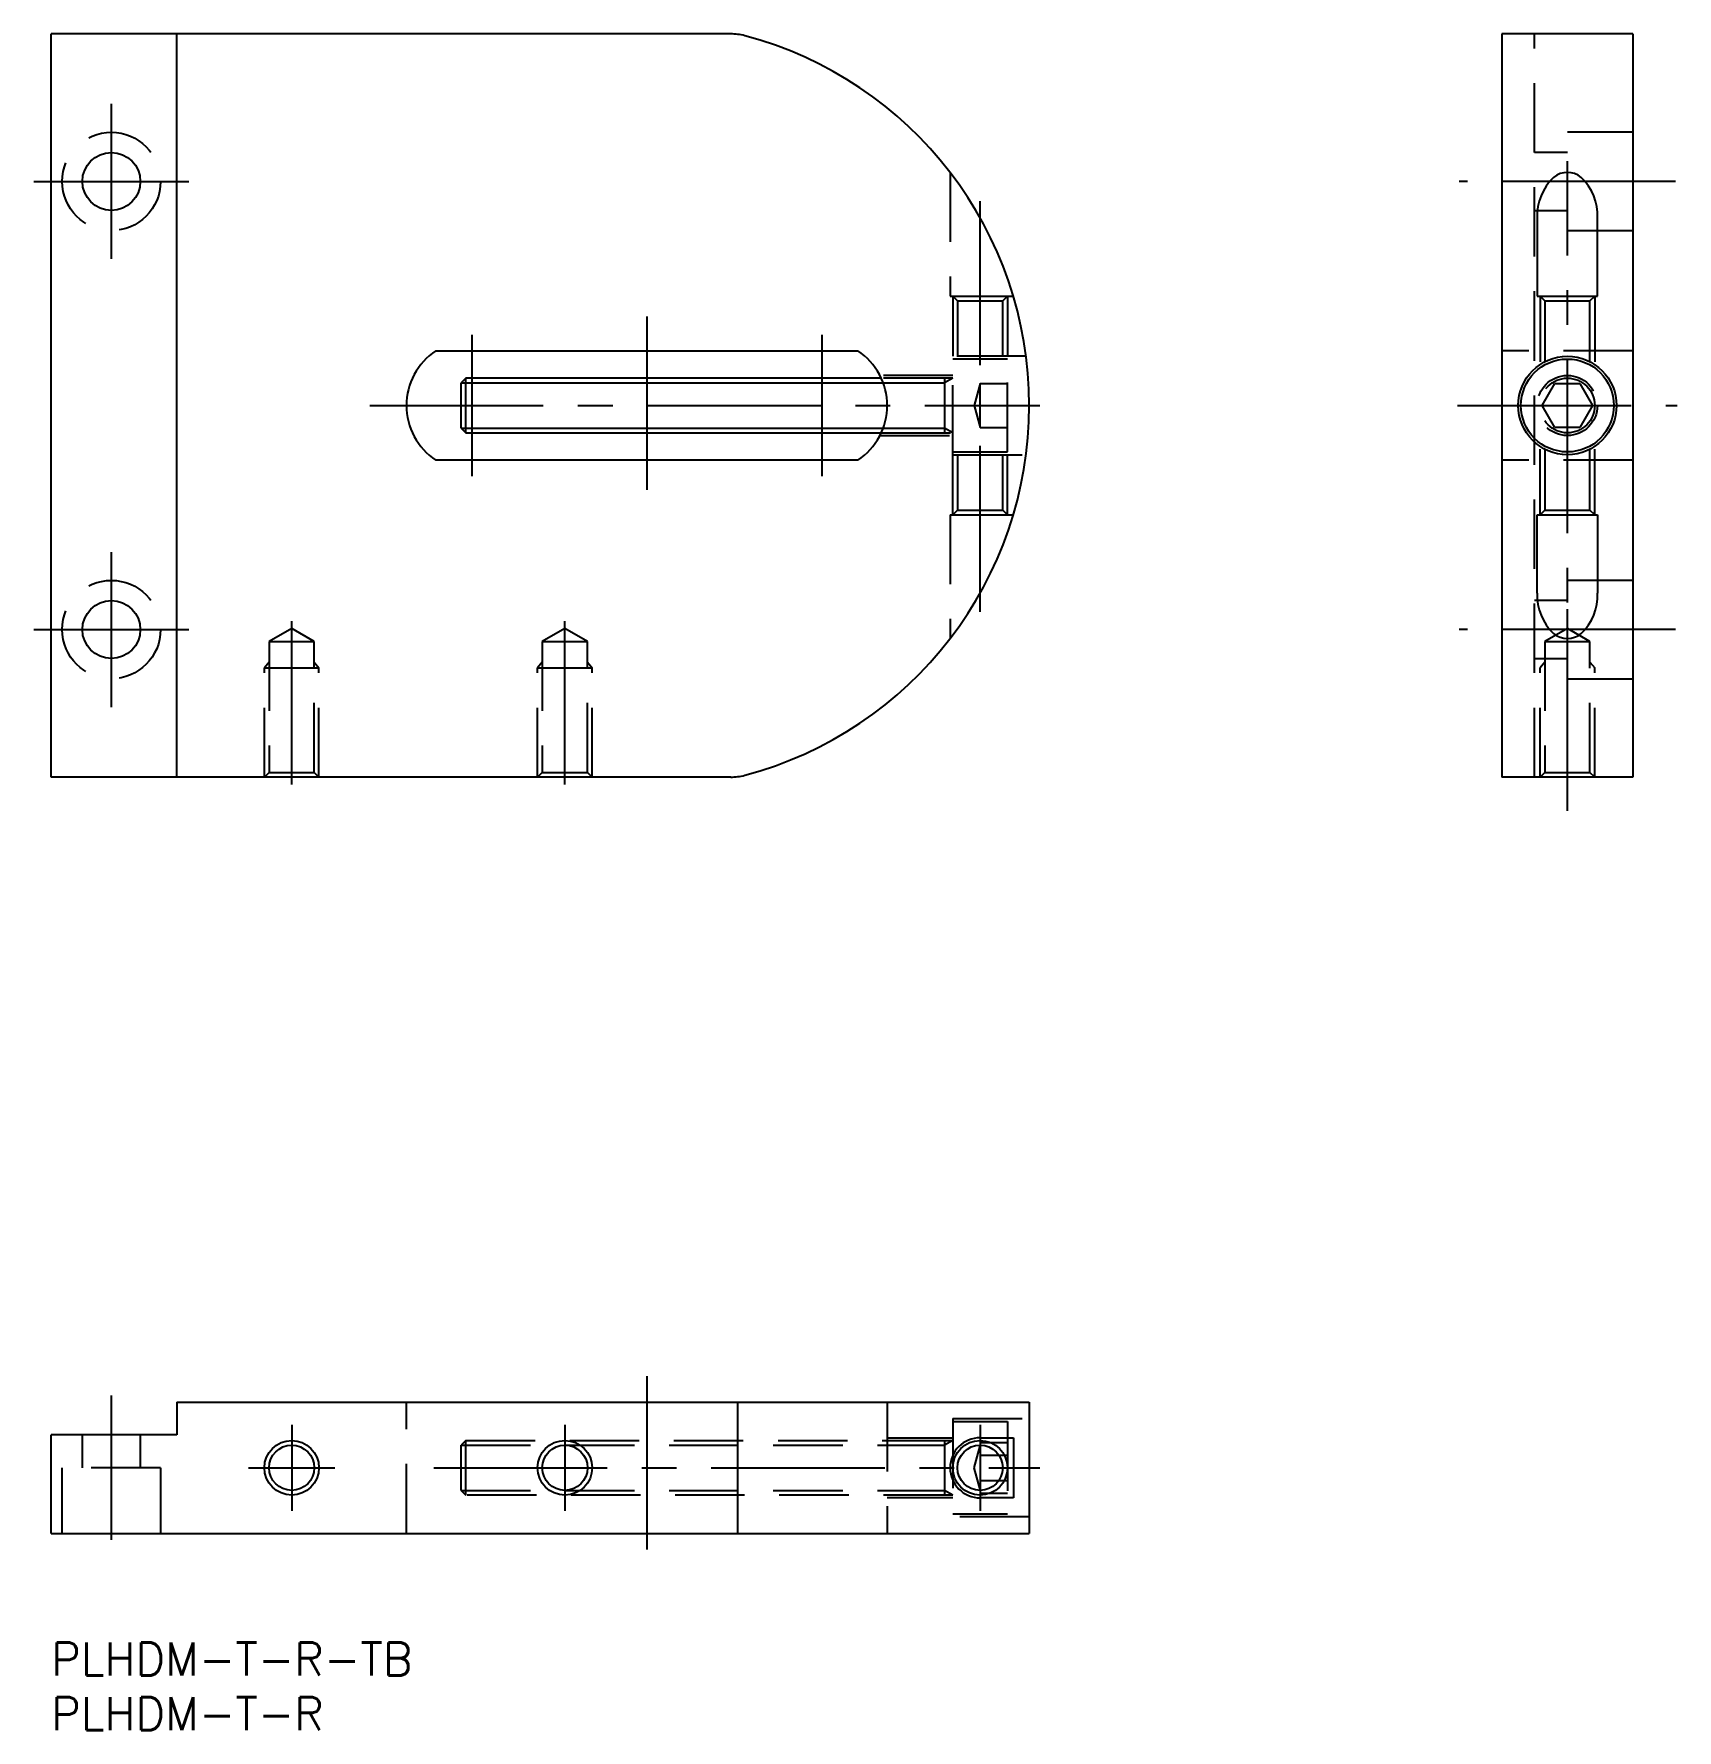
# Model space of a CAD drawing. Extents: x -2 to 149, y -8 to 147.
import ezdxf

# ---------------------------------------------------------------- set-up
doc = ezdxf.new("R2010")
doc.units = 0
doc.header["$LTSCALE"] = 0.5
doc.linetypes.add('CENTER', pattern=[50.8, 31.75, -6.35, 6.35, -6.35])
doc.linetypes.add('DASHED', pattern=[19.05, 12.7, -6.35])
for name, color, linetype in [('MSM_CENTER', 1, 'CENTER'), ('MSM_CONTINUOUS', 7, 'CONTINUOUS'), ('MSM_DASHED', 4, 'DASHED'), ('MSM_NARROW', 5, 'CONTINUOUS'), ('MSM_PART_NUMBER', 7, 'CONTINUOUS')]:
    doc.layers.add(name, color=color, linetype=linetype)
doc.styles.get("Standard").update_dxf_attribs({"font": 'txt.shx', "height": 3, "bigfont": 'bigfont.shx'})

msp = doc.modelspace()

# ---------------------------------------------------------------- linework, layer by layer
at = {"layer": 'MSM_CENTER'}
for p, q in [((5.5, 126.61), (5.5, 140.79)), ((138.74, 76.12), (138.74, 135.42)), ((-1.59, 133.7), (12.59, 133.7)), ((148.64, 133.7), (128.84, 133.7)), ((85, 116.9), (85, 131.9)), ((54.5, 121.35), (54.5, 105.05)), ((38.5, 119.67), (38.5, 106.73)), ((70.5, 119.67), (70.5, 106.73)), ((29.15, 113.2), (90.45, 113.2)), ((128.7, 113.2), (148.78, 113.2)), ((85, 94.32), (85, 109.5)), ((5.5, 85.61), (5.5, 99.79)), ((22, 78.52), (22, 93.47)), ((47, 78.52), (47, 93.47)), ((-1.59, 92.7), (12.59, 92.7)), ((148.64, 92.7), (128.84, 92.7)), ((54.5, 24.39), (54.5, 8.09)), ((5.5, 9.4), (5.5, 22.6)), ((22, 19.94), (22, 12.06)), ((47, 19.94), (47, 12.06)), ((85, 19.94), (85, 12.06)), ((18.06, 16), (25.94, 16)), ((35, 16), (90.45, 16))]:
    msp.add_line(p, q, dxfattribs=at)
at = {"layer": 'MSM_CONTINUOUS'}
for p, q in [((62.18, 147.2), (0, 147.2)), ((0, 79.2), (0, 147.2)), ((11.5, 79.2), (11.5, 147.2)), ((132.74, 147.2), (132.74, 79.2)), ((144.74, 147.2), (132.74, 147.2)), ((144.74, 147.2), (144.74, 79.2)), ((135.99, 130.37), (135.99, 123.2)), ((141.49, 123.2), (141.49, 130.37)), ((135.99, 123.2), (141.49, 123.2)), ((35.18, 118.2), (73.82, 118.2)), ((37.93, 115.7), (37.5, 115.27)), ((37.5, 111.13), (37.5, 115.27)), ((37.93, 110.7), (37.93, 115.7)), ((75.95, 115.7), (37.93, 115.7)), ((136.43, 113.2), (137.58, 115.2)), ((137.58, 115.2), (139.89, 115.2)), ((139.89, 115.2), (141.05, 113.2)), ((137.58, 111.2), (136.43, 113.2)), ((141.05, 113.2), (139.89, 111.2)), ((37.5, 111.13), (37.93, 110.7)), ((37.93, 110.7), (75.95, 110.7)), ((139.89, 111.2), (137.58, 111.2)), ((73.82, 108.2), (35.18, 108.2)), ((135.99, 103.2), (141.49, 103.2)), ((135.99, 96.03), (135.99, 103.2)), ((141.49, 103.2), (141.49, 96.03)), ((62.18, 79.2), (0, 79.2)), ((144.74, 79.2), (132.74, 79.2)), ((11.5, 22), (11.5, 19)), ((11.5, 22), (89.5, 22)), ((62.81, 22), (62.81, 10)), ((89.5, 22), (89.5, 10)), ((0, 10), (0, 19)), ((11.5, 19), (0, 19)), ((85, 18.75), (88.04, 18.75)), ((88.04, 18.75), (88.04, 13.25)), ((88.04, 13.25), (85, 13.25)), ((0, 10), (89.5, 10))]:
    msp.add_line(p, q, dxfattribs=at)
for centre, radius in [((5.5, 133.7), 2.65), ((138.74, 113.2), 4.5), ((138.74, 113.2), 4.25), ((5.5, 92.7), 2.65), ((22, 16), 2.07), ((47, 16), 2.07), ((85, 16), 2.07)]:
    msp.add_circle(centre, radius, dxfattribs=at)
for centre, radius, start, end in [((62.18, 142.2), 5, 75.1649, 90), ((54.5, 113.2), 35, 284.8351, 75.1649), ((140.8, 130.58), 4.82, 133.7174, 182.4938), ((138.74, 132.58), 1.95, 49.5155, 130.4845), ((136.68, 130.58), 4.82, 357.5062, 46.2826), ((38.5, 113.2), 6, 123.5573, 236.4427), ((70.5, 113.2), 6, 303.5573, 56.4427), ((140.8, 95.82), 4.82, 177.5062, 226.2826), ((136.68, 95.82), 4.82, 313.7174, 2.4938), ((138.74, 93.82), 1.95, 229.5155, 310.4845), ((62.18, 84.2), 5, 270, 284.8351), ((85, 16), 2.75, 90, 270)]:
    msp.add_arc(centre, radius, start, end, dxfattribs=at)
at = {"layer": 'MSM_DASHED'}
for p, q in [((135.74, 79.2), (135.74, 147.2)), ((138.74, 129.2), (138.74, 138.2)), ((144.74, 138.2), (138.74, 138.2)), ((138.74, 136.35), (135.74, 136.35)), ((82.25, 134.53), (82.25, 123.2)), ((135.74, 131.05), (138.74, 131.05)), ((138.74, 129.2), (144.74, 129.2)), ((82.25, 123.2), (88.04, 123.2)), ((82.5, 123.2), (82.93, 122.77)), ((82.5, 123.2), (82.5, 117.7)), ((82.93, 122.77), (82.93, 117.7)), ((82.93, 122.77), (87.07, 122.77)), ((87.07, 122.77), (87.5, 123.2)), ((87.07, 117.7), (87.07, 122.77)), ((87.5, 123.2), (87.5, 117.7)), ((136.24, 123.2), (136.67, 122.77)), ((136.24, 123.2), (136.24, 117.2)), ((136.67, 122.77), (136.67, 117.2)), ((136.67, 122.77), (140.81, 122.77)), ((140.81, 122.77), (141.24, 123.2)), ((140.81, 117.2), (140.81, 122.77)), ((141.24, 123.2), (141.24, 117.2)), ((144.74, 118.2), (132.74, 118.2)), ((89.21, 117.7), (82.5, 117.7)), ((82.5, 108.7), (82.5, 117.7)), ((87.5, 117.45), (82.5, 117.45)), ((87.5, 108.95), (87.5, 117.45)), ((82.5, 115.95), (75.83, 115.95)), ((82.5, 115.7), (75.95, 115.7)), ((76.13, 115.27), (81.75, 115.27)), ((81.75, 115.7), (81.75, 110.7)), ((82.5, 115.7), (81.75, 115.27)), ((85, 115.2), (84.46, 113.2)), ((85, 115.2), (87.5, 115.2)), ((85, 111.2), (85, 115.2)), ((84.46, 113.2), (85, 111.2)), ((85, 113.2), (87.5, 113.2)), ((75.84, 110.45), (82.5, 110.45)), ((75.95, 110.7), (82.5, 110.7)), ((76.13, 111.13), (81.75, 111.13)), ((82.5, 110.7), (81.75, 111.13)), ((85, 111.2), (87.5, 111.2)), ((82.5, 108.95), (87.5, 108.95)), ((82.5, 108.7), (89.21, 108.7)), ((82.5, 103.2), (82.5, 108.7)), ((82.93, 108.7), (82.93, 103.63)), ((87.07, 103.63), (87.07, 108.7)), ((87.5, 103.2), (87.5, 108.7)), ((136.24, 103.2), (136.24, 109.2)), ((136.67, 109.2), (136.67, 103.63)), ((140.81, 103.63), (140.81, 109.2)), ((141.24, 103.2), (141.24, 109.2)), ((144.74, 108.2), (132.74, 108.2)), ((82.25, 103.2), (88.04, 103.2)), ((82.25, 103.2), (82.25, 91.87)), ((82.93, 103.63), (82.5, 103.2)), ((82.93, 103.63), (87.07, 103.63)), ((87.5, 103.2), (87.07, 103.63)), ((136.67, 103.63), (136.24, 103.2)), ((136.67, 103.63), (140.81, 103.63)), ((141.24, 103.2), (140.81, 103.63)), ((138.74, 88.2), (138.74, 97.2)), ((144.74, 97.2), (138.74, 97.2)), ((138.74, 95.35), (135.74, 95.35)), ((22, 92.79), (19.93, 91.6)), ((19.93, 91.6), (19.93, 79.63)), ((19.93, 91.6), (24.07, 91.6)), ((24.07, 91.6), (22, 92.79)), ((24.07, 79.63), (24.07, 91.6)), ((47, 92.79), (44.93, 91.6)), ((44.93, 91.6), (44.93, 79.63)), ((44.93, 91.6), (49.07, 91.6)), ((49.07, 91.6), (47, 92.79)), ((49.07, 79.63), (49.07, 91.6)), ((138.74, 92.79), (136.67, 91.6)), ((136.67, 91.6), (136.67, 79.63)), ((136.67, 91.6), (140.81, 91.6)), ((140.81, 91.6), (138.74, 92.79)), ((140.81, 79.63), (140.81, 91.6)), ((135.74, 90.05), (138.74, 90.05)), ((19.93, 89.7), (19.5, 89.2)), ((19.5, 79.2), (19.5, 89.2)), ((19.5, 89.2), (24.5, 89.2)), ((24.07, 89.7), (24.5, 89.2)), ((24.5, 79.2), (24.5, 89.2)), ((44.93, 89.7), (44.5, 89.2)), ((44.5, 79.2), (44.5, 89.2)), ((44.5, 89.2), (49.5, 89.2)), ((49.07, 89.7), (49.5, 89.2)), ((49.5, 79.2), (49.5, 89.2)), ((136.67, 89.7), (136.24, 89.2)), ((136.24, 79.2), (136.24, 89.2)), ((140.81, 89.7), (141.24, 89.2)), ((141.24, 79.2), (141.24, 89.2)), ((138.74, 88.2), (144.74, 88.2)), ((19.93, 79.63), (19.5, 79.2)), ((19.93, 79.63), (24.07, 79.63)), ((24.5, 79.2), (24.07, 79.63)), ((44.93, 79.63), (44.5, 79.2)), ((44.93, 79.63), (49.07, 79.63)), ((49.5, 79.2), (49.07, 79.63)), ((136.67, 79.63), (136.24, 79.2)), ((136.67, 79.63), (140.81, 79.63)), ((141.24, 79.2), (140.81, 79.63)), ((32.5, 10), (32.5, 22)), ((76.5, 22), (76.5, 10)), ((82.5, 20.5), (82.5, 11.5)), ((82.5, 20.5), (89.5, 20.5)), ((82.5, 20.25), (87.5, 20.25)), ((87.5, 20.25), (87.5, 11.75)), ((2.85, 16), (2.85, 19)), ((8.15, 19), (8.15, 16)), ((76.5, 18.75), (82.5, 18.75)), ((37.93, 18.5), (37.5, 18.07)), ((37.5, 13.93), (37.5, 18.07)), ((37.5, 18.07), (81.75, 18.07)), ((37.93, 18.5), (82.5, 18.5)), ((37.93, 13.5), (37.93, 18.5)), ((81.75, 18.5), (81.75, 13.5)), ((82.5, 18.5), (81.75, 18.07)), ((84.46, 16), (85, 18)), ((85, 18.31), (87.5, 18.31)), ((85, 18.31), (85, 13.69)), ((85, 17.15), (87.5, 17.15)), ((1, 10), (1, 16)), ((10, 16), (1, 16)), ((10, 16), (10, 10)), ((85, 14), (84.46, 16)), ((87.07, 15.99), (87.07, 16.05)), ((85, 14.85), (87.5, 14.85)), ((37.5, 13.93), (37.93, 13.5)), ((37.5, 13.93), (81.75, 13.93)), ((82.5, 13.5), (37.93, 13.5)), ((82.5, 13.25), (76.5, 13.25)), ((82.5, 13.5), (81.75, 13.93)), ((85, 13.69), (87.5, 13.69)), ((87.5, 11.75), (82.5, 11.75)), ((89.5, 11.5), (82.5, 11.5))]:
    msp.add_line(p, q, dxfattribs=at)
for centre, radius in [((5.5, 133.7), 4.5), ((138.74, 113.2), 2.75), ((138.74, 113.2), 2.5), ((5.5, 92.7), 4.5)]:
    msp.add_circle(centre, radius, dxfattribs=at)
at = {"layer": 'MSM_NARROW'}
for p, q in [((37.5, 115.27), (76.13, 115.27)), ((37.5, 111.13), (76.13, 111.13))]:
    msp.add_line(p, q, dxfattribs=at)
for centre in [(22, 16), (47, 16), (85, 16)]:
    msp.add_circle(centre, 2.5, dxfattribs=at)

# ---------------------------------------------------------------- texts
at = {"layer": 'MSM_PART_NUMBER'}
for s, p in [('PLHDM-T-R-TB', (0, -3)), ('PLHDM-T-R', (0, -8))]:
    msp.add_text(s, height=3, dxfattribs=at).set_placement(p)

doc.saveas('drawing.dxf')
